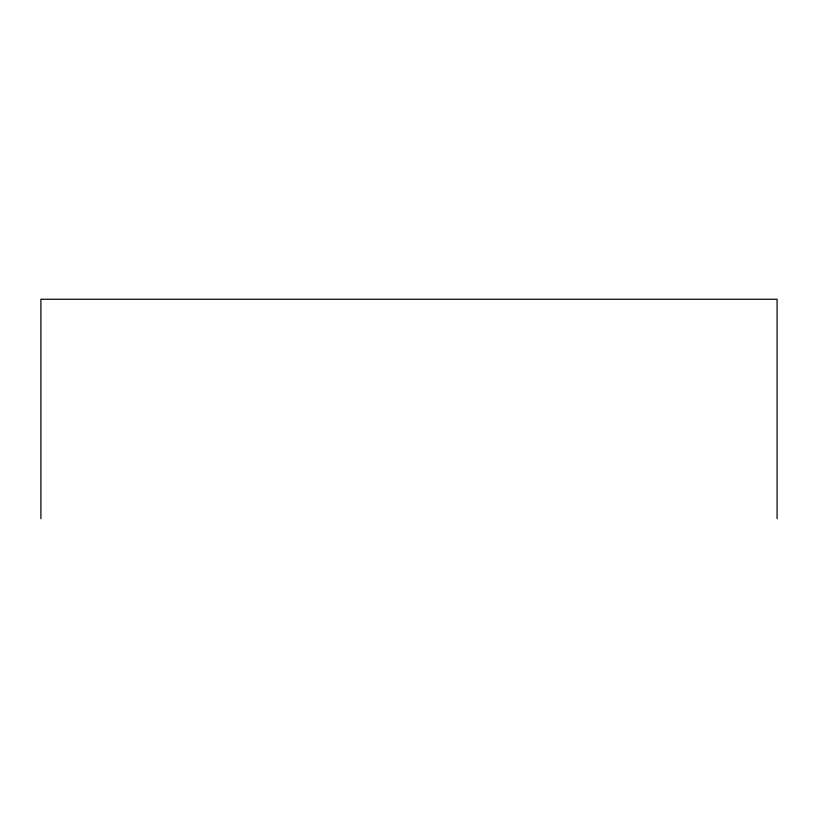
<?xml version="1.0" encoding="UTF-8"?>
<svg xmlns="http://www.w3.org/2000/svg" width="818" height="818" viewBox="0 0 818 818"><rect width="100%" height="100%" fill="white"/><g stroke="black" fill="none" stroke-linecap="round" stroke-linejoin="round"><path stroke-width="1.23" d="M777.1 518.745L777.1 299.255L40.9 299.255L40.9 518.745"/></g></svg>
